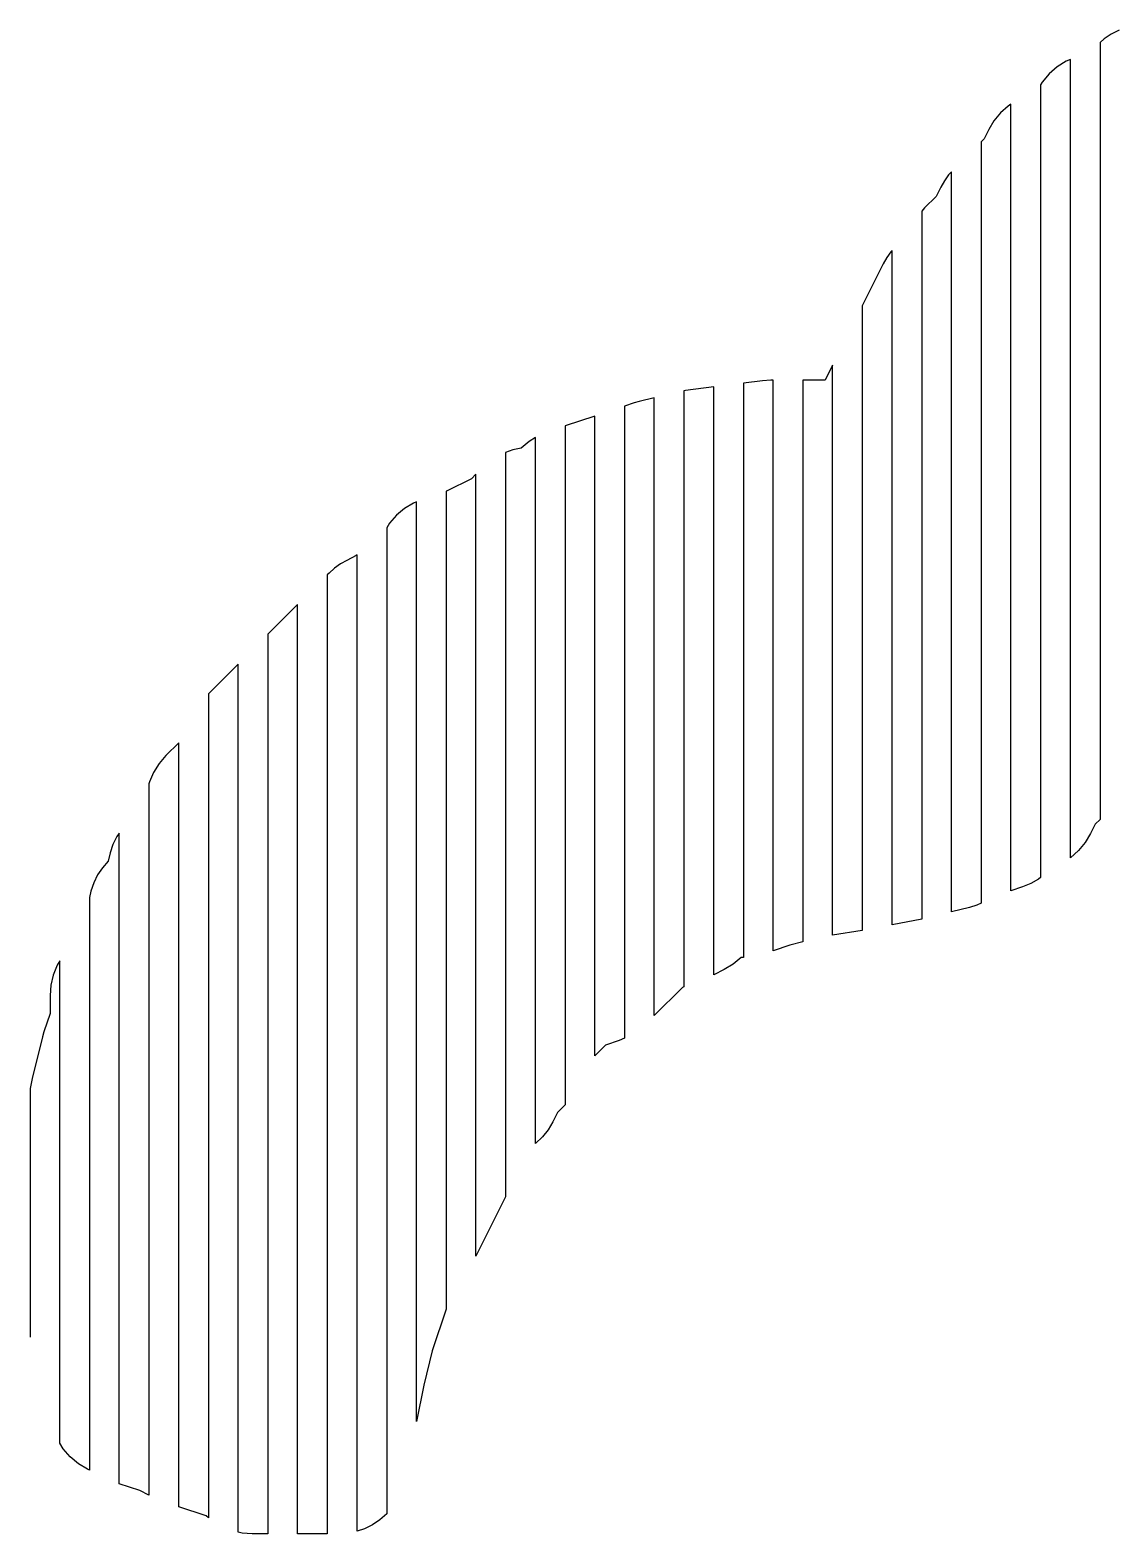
# Model space of a CAD drawing. Header units: millimetres. Extents: x -6 to 1890, y -8 to 898.
# Drawn here: x 29.6 to 175.6, y 31 to 233.3 of the extents above; entities that cross this region are included whole.
import ezdxf

# ---------------------------------------------------------------- set-up
doc = ezdxf.new("R2010")
doc.units = ezdxf.units.MM
doc.layers.add('PASSADAS_COMPLETAS', color=1, linetype='CONTINUOUS')
doc.layers.add('PECAS_2D', color=3, linetype='CONTINUOUS')

msp = doc.modelspace()

# ---------------------------------------------------------------- linework, layer by layer
at = {"layer": 'PASSADAS_COMPLETAS'}
msp.add_lwpolyline([(176.146, 233.302), (175.087, 232.774), (174.11, 232.116), (173.578, 231.648), (173.578, 225.194), (173.578, 223.903), (173.578, 222.613), (173.578, 221.322), (173.578, 220.031), (173.578, 218.741), (173.578, 217.45), (173.578, 216.159), (173.578, 213.578), (173.578, 210.996), (173.578, 208.415), (173.578, 205.834), (173.578, 204.543), (173.578, 203.252), (173.578, 201.961), (173.578, 200.671), (173.578, 199.38), (173.578, 198.089), (173.578, 141.298), (173.578, 140.008), (173.578, 138.717), (173.578, 137.426), (173.578, 136.136), (173.578, 134.845), (173.578, 133.554), (173.578, 132.264), (173.578, 127.101), (172.932, 126.454), (172.299, 125.19), (171.58, 123.992), (170.668, 122.899), (169.578, 121.95), (169.578, 128.419), (169.578, 129.713), (169.578, 131.007), (169.578, 132.301), (169.578, 133.595), (169.578, 134.889), (169.578, 136.183), (169.578, 194.413), (169.578, 195.707), (169.578, 197.001), (169.578, 198.295), (169.578, 199.589), (169.578, 200.883), (169.578, 202.177), (169.578, 204.765), (169.578, 207.353), (169.578, 209.941), (169.578, 211.235), (169.578, 213.823), (169.578, 215.116), (169.578, 217.704), (169.578, 218.998), (169.578, 220.292), (169.578, 221.586), (169.578, 222.88), (169.578, 229.35), (169.031, 229.12), (167.811, 228.361), (166.719, 227.414), (165.796, 226.313), (165.578, 225.951), (165.578, 219.448), (165.578, 218.147), (165.578, 216.846), (165.578, 215.546), (165.578, 214.245), (165.578, 212.944), (165.578, 210.343), (165.578, 209.042), (165.578, 206.441), (165.578, 203.839), (165.578, 201.238), (165.578, 198.637), (165.578, 197.336), (165.578, 196.035), (165.578, 194.734), (165.578, 193.434), (165.578, 192.133), (165.578, 190.832), (165.578, 189.532), (165.578, 131), (165.578, 129.7), (165.578, 128.399), (165.578, 127.098), (165.578, 125.797), (165.578, 124.497), (165.578, 119.294), (165.302, 119.084), (164.261, 118.49), (163.16, 118.041), (161.578, 117.514), (161.578, 121.385), (161.578, 122.676), (161.578, 123.966), (161.578, 125.256), (161.578, 126.547), (161.578, 127.837), (161.578, 129.128), (161.578, 185.905), (161.578, 187.196), (161.578, 188.486), (161.578, 189.776), (161.578, 191.067), (161.578, 192.357), (161.578, 193.648), (161.578, 196.228), (161.578, 198.809), (161.578, 201.39), (161.578, 203.971), (161.578, 206.552), (161.578, 207.842), (161.578, 209.132), (161.578, 210.423), (161.578, 211.713), (161.578, 213.004), (161.578, 214.294), (161.578, 215.584), (161.578, 223.327), (161.199, 223.079), (160.165, 222.15), (159.294, 221.088), (158.606, 219.934), (157.974, 218.67), (157.578, 218.274), (157.578, 211.789), (157.578, 210.492), (157.578, 209.195), (157.578, 207.898), (157.578, 206.601), (157.578, 205.304), (157.578, 204.007), (157.578, 201.414), (157.578, 200.117), (157.578, 197.523), (157.578, 194.929), (157.578, 192.335), (157.578, 191.038), (157.578, 189.741), (157.578, 187.147), (157.578, 185.85), (157.578, 184.553), (157.578, 183.256), (157.578, 181.959), (157.578, 179.366), (157.578, 127.488), (157.578, 126.191), (157.578, 124.894), (157.578, 123.597), (157.578, 122.3), (157.578, 121.003), (157.578, 115.815), (156.976, 115.554), (156.026, 115.261), (153.578, 114.649), (153.578, 118.529), (153.578, 119.823), (153.578, 121.116), (153.578, 122.409), (153.578, 123.703), (153.578, 124.996), (153.578, 174.147), (153.578, 175.44), (153.578, 176.734), (153.578, 178.027), (153.578, 179.321), (153.578, 180.614), (153.578, 181.907), (153.578, 183.201), (153.578, 184.494), (153.578, 187.081), (153.578, 189.668), (153.578, 192.255), (153.578, 194.842), (153.578, 197.429), (153.578, 200.016), (153.578, 201.309), (153.578, 202.602), (153.578, 205.189), (153.578, 206.483), (153.578, 214.243), (153.196, 213.818), (152.625, 213.026), (152.143, 212.178), (151.511, 210.914), (149.97, 209.373), (149.578, 208.937), (149.578, 201.215), (149.578, 199.928), (149.578, 198.641), (149.578, 196.067), (149.578, 193.493), (149.578, 192.206), (149.578, 189.633), (149.578, 188.346), (149.578, 185.772), (149.578, 183.198), (149.578, 180.624), (149.578, 178.05), (149.578, 176.763), (149.578, 175.476), (149.578, 174.189), (149.578, 172.902), (149.578, 171.615), (149.578, 170.328), (149.578, 169.041), (149.578, 166.467), (149.578, 125.285), (149.578, 123.998), (149.578, 122.711), (149.578, 121.424), (149.578, 120.137), (149.578, 118.85), (149.578, 117.563), (149.578, 113.702), (145.578, 112.902), (145.578, 116.791), (145.578, 118.087), (145.578, 119.383), (145.578, 120.679), (145.578, 121.975), (145.578, 123.271), (145.578, 158.266), (145.578, 159.562), (145.578, 160.859), (145.578, 162.155), (145.578, 163.451), (145.578, 164.747), (145.578, 166.043), (145.578, 167.339), (145.578, 168.635), (145.578, 169.931), (145.578, 171.227), (145.578, 173.82), (145.578, 176.412), (145.578, 179.004), (145.578, 181.596), (145.578, 184.189), (145.578, 185.485), (145.578, 188.077), (145.578, 189.373), (145.578, 191.965), (145.578, 193.261), (145.578, 194.558), (145.578, 203.63), (145.441, 203.478), (144.869, 202.685), (144.387, 201.838), (141.578, 196.219), (141.578, 187.168), (141.578, 185.875), (141.578, 184.582), (141.578, 183.289), (141.578, 180.703), (141.578, 178.118), (141.578, 176.825), (141.578, 174.239), (141.578, 171.653), (141.578, 169.067), (141.578, 166.481), (141.578, 165.188), (141.578, 162.602), (141.578, 161.309), (141.578, 160.016), (141.578, 158.723), (141.578, 157.43), (141.578, 122.521), (141.578, 121.228), (141.578, 119.935), (141.578, 118.642), (141.578, 117.349), (141.578, 116.056), (141.578, 112.177), (137.578, 111.51), (137.578, 115.411), (137.578, 116.711), (137.578, 118.011), (137.578, 119.311), (137.578, 120.611), (137.578, 121.912), (137.578, 155.715), (137.578, 157.015), (137.578, 158.316), (137.578, 159.616), (137.578, 160.916), (137.578, 163.516), (137.578, 166.116), (137.578, 168.717), (137.578, 171.317), (137.578, 173.917), (137.578, 176.518), (137.578, 179.118), (137.578, 180.418), (137.578, 188.219), (136.562, 186.186), (133.578, 186.186), (133.578, 179.672), (133.578, 178.369), (133.578, 177.066), (133.578, 175.763), (133.578, 174.46), (133.578, 171.854), (133.578, 169.249), (133.578, 167.946), (133.578, 165.34), (133.578, 162.734), (133.578, 161.431), (133.578, 160.128), (133.578, 158.825), (133.578, 157.523), (133.578, 156.22), (133.578, 121.041), (133.578, 119.739), (133.578, 118.436), (133.578, 117.133), (133.578, 115.83), (133.578, 114.527), (133.578, 110.618), (131.806, 110.175), (129.578, 109.433), (129.578, 113.335), (129.578, 114.636), (129.578, 115.937), (129.578, 117.238), (129.578, 118.539), (129.578, 119.84), (129.578, 121.141), (129.578, 156.265), (129.578, 157.566), (129.578, 158.867), (129.578, 160.168), (129.578, 161.469), (129.578, 164.071), (129.578, 166.673), (129.578, 169.274), (129.578, 171.876), (129.578, 173.177), (129.578, 174.478), (129.578, 175.779), (129.578, 177.08), (129.578, 178.381), (129.578, 179.682), (129.578, 186.186), (129.26, 186.186), (128.131, 186.116), (125.578, 185.797), (125.578, 179.358), (125.578, 178.071), (125.578, 176.783), (125.578, 174.208), (125.578, 171.632), (125.578, 170.345), (125.578, 167.769), (125.578, 165.194), (125.578, 162.619), (125.578, 160.043), (125.578, 158.756), (125.578, 157.468), (125.578, 156.18), (125.578, 154.893), (125.578, 118.838), (125.578, 117.55), (125.578, 116.263), (125.578, 114.975), (125.578, 113.687), (125.578, 112.4), (125.578, 108.537), (125.272, 108.526), (124.193, 107.625), (122.988, 106.902), (121.578, 106.196), (121.578, 111.383), (121.578, 112.68), (121.578, 113.977), (121.578, 115.274), (121.578, 116.57), (121.578, 154.175), (121.578, 155.472), (121.578, 156.769), (121.578, 158.066), (121.578, 159.362), (121.578, 161.956), (121.578, 164.549), (121.578, 167.143), (121.578, 169.736), (121.578, 172.33), (121.578, 173.626), (121.578, 174.923), (121.578, 176.22), (121.578, 177.516), (121.578, 178.813), (121.578, 185.297), (117.79, 184.823), (117.578, 184.784), (117.578, 178.315), (117.578, 177.021), (117.578, 174.434), (117.578, 171.846), (117.578, 169.259), (117.578, 166.671), (117.578, 164.084), (117.578, 161.496), (117.578, 158.909), (117.578, 157.615), (117.578, 156.321), (117.578, 155.027), (117.578, 153.734), (117.578, 114.921), (117.578, 113.627), (117.578, 112.333), (117.578, 111.04), (117.578, 109.746), (117.578, 108.452), (117.578, 104.571), (117.371, 104.502), (113.578, 100.709), (113.578, 105.904), (113.578, 107.203), (113.578, 108.502), (113.578, 109.801), (113.578, 111.1), (113.578, 112.399), (113.578, 113.698), (113.578, 152.665), (113.578, 153.964), (113.578, 155.263), (113.578, 156.561), (113.578, 159.159), (113.578, 161.757), (113.578, 164.355), (113.578, 166.953), (113.578, 168.252), (113.578, 169.551), (113.578, 172.148), (113.578, 174.746), (113.578, 176.045), (113.578, 177.344), (113.578, 183.838), (111.541, 183.329), (110.871, 183.134), (109.578, 182.703), (109.578, 176.26), (109.578, 174.972), (109.578, 173.683), (109.578, 172.395), (109.578, 169.817), (109.578, 167.24), (109.578, 164.663), (109.578, 162.086), (109.578, 159.509), (109.578, 156.932), (109.578, 155.643), (109.578, 154.355), (109.578, 153.066), (109.578, 151.778), (109.578, 150.489), (109.578, 149.2), (109.578, 110.544), (109.578, 109.255), (109.578, 107.966), (109.578, 106.678), (109.578, 105.389), (109.578, 104.101), (109.578, 102.812), (109.578, 97.658), (108.87, 97.36), (107.03, 96.746), (105.578, 95.294), (105.578, 100.433), (105.578, 101.717), (105.578, 103.002), (105.578, 104.287), (105.578, 105.572), (105.578, 106.856), (105.578, 147.967), (105.578, 149.252), (105.578, 150.537), (105.578, 151.821), (105.578, 153.106), (105.578, 154.391), (105.578, 156.96), (105.578, 159.53), (105.578, 162.099), (105.578, 164.668), (105.578, 167.238), (105.578, 169.807), (105.578, 172.377), (105.578, 173.661), (105.578, 174.946), (105.578, 181.37), (101.578, 180.036), (101.578, 173.605), (101.578, 172.319), (101.578, 171.032), (101.578, 168.46), (101.578, 165.887), (101.578, 164.601), (101.578, 162.028), (101.578, 159.456), (101.578, 156.883), (101.578, 154.31), (101.578, 153.024), (101.578, 151.738), (101.578, 150.451), (101.578, 149.165), (101.578, 147.879), (101.578, 146.592), (101.578, 104.144), (101.578, 102.858), (101.578, 101.572), (101.578, 100.285), (101.578, 98.999), (101.578, 97.713), (101.578, 96.426), (101.578, 88.709), (100.545, 87.676), (99.913, 86.412), (99.293, 85.355), (98.528, 84.383), (97.578, 83.479), (97.578, 91.287), (97.578, 92.589), (97.578, 93.89), (97.578, 95.192), (97.578, 96.493), (97.578, 97.795), (97.578, 99.096), (97.578, 100.398), (97.578, 144.647), (97.578, 145.948), (97.578, 147.25), (97.578, 148.551), (97.578, 149.853), (97.578, 152.456), (97.578, 155.059), (97.578, 157.661), (97.578, 160.264), (97.578, 162.867), (97.578, 165.47), (97.578, 166.772), (97.578, 169.375), (97.578, 170.676), (97.578, 171.977), (97.578, 178.485), (96.745, 177.97), (95.671, 177.048), (94.532, 176.812), (93.578, 176.482), (93.578, 169.979), (93.578, 168.678), (93.578, 167.377), (93.578, 164.776), (93.578, 162.174), (93.578, 159.573), (93.578, 156.971), (93.578, 154.37), (93.578, 151.768), (93.578, 149.167), (93.578, 147.866), (93.578, 146.566), (93.578, 145.265), (93.578, 143.964), (93.578, 142.663), (93.578, 141.363), (93.578, 94.537), (93.578, 93.236), (93.578, 91.935), (93.578, 90.634), (93.578, 89.334), (93.578, 88.033), (93.578, 86.732), (93.578, 85.431), (93.578, 76.326), (89.578, 68.326), (89.578, 80.017), (89.578, 81.316), (89.578, 82.615), (89.578, 83.914), (89.578, 85.213), (89.578, 86.512), (89.578, 87.811), (89.578, 89.109), (89.578, 98.202), (89.578, 138.469), (89.578, 139.768), (89.578, 141.067), (89.578, 142.366), (89.578, 143.665), (89.578, 144.964), (89.578, 146.263), (89.578, 148.861), (89.578, 151.459), (89.578, 154.057), (89.578, 156.655), (89.578, 159.252), (89.578, 160.551), (89.578, 163.149), (89.578, 165.747), (89.578, 167.046), (89.578, 168.345), (89.578, 173.541), (88.969, 172.932), (85.698, 171.296), (85.578, 171.256), (85.578, 166.078), (85.578, 164.783), (85.578, 162.194), (85.578, 160.899), (85.578, 158.31), (85.578, 155.721), (85.578, 153.131), (85.578, 150.542), (85.578, 147.953), (85.578, 145.364), (85.578, 142.774), (85.578, 141.48), (85.578, 140.185), (85.578, 138.891), (85.578, 137.596), (85.578, 136.301), (85.578, 83.222), (85.578, 81.927), (85.578, 80.633), (85.578, 79.338), (85.578, 78.043), (85.578, 76.749), (85.578, 75.454), (85.578, 74.159), (85.578, 72.865), (85.578, 71.57), (85.578, 61.213), (83.714, 55.62), (82.558, 50.999), (81.578, 46.097), (81.578, 62.855), (81.578, 64.144), (81.578, 65.434), (81.578, 66.723), (81.578, 68.012), (81.578, 69.301), (81.578, 70.59), (81.578, 71.879), (81.578, 73.168), (81.578, 74.457), (81.578, 75.746), (81.578, 132.465), (81.578, 133.754), (81.578, 135.044), (81.578, 136.333), (81.578, 137.622), (81.578, 138.911), (81.578, 141.489), (81.578, 144.067), (81.578, 146.645), (81.578, 149.223), (81.578, 151.801), (81.578, 154.38), (81.578, 156.958), (81.578, 159.536), (81.578, 162.114), (81.578, 163.403), (81.578, 169.849), (81.158, 169.672), (79.959, 168.935), (78.882, 168.015), (77.965, 166.947), (77.578, 166.322), (77.578, 159.82), (77.578, 158.52), (77.578, 157.22), (77.578, 154.619), (77.578, 152.018), (77.578, 149.417), (77.578, 146.817), (77.578, 144.216), (77.578, 141.615), (77.578, 139.015), (77.578, 136.414), (77.578, 135.114), (77.578, 133.813), (77.578, 132.513), (77.578, 131.213), (77.578, 129.912), (77.578, 128.612), (77.578, 62.294), (77.578, 60.993), (77.578, 59.693), (77.578, 58.393), (77.578, 57.092), (77.578, 55.792), (77.578, 54.492), (77.578, 53.191), (77.578, 51.891), (77.578, 50.591), (77.578, 49.29), (77.578, 33.686), (76.645, 32.86), (75.654, 32.196), (74.575, 31.662), (73.578, 31.325), (73.578, 36.477), (73.578, 37.765), (73.578, 39.053), (73.578, 40.341), (73.578, 41.63), (73.578, 44.206), (73.578, 45.494), (73.578, 46.782), (73.578, 125.356), (73.578, 126.644), (73.578, 127.933), (73.578, 129.221), (73.578, 130.509), (73.578, 131.797), (73.578, 133.085), (73.578, 135.661), (73.578, 138.237), (73.578, 140.814), (73.578, 143.39), (73.578, 145.966), (73.578, 148.542), (73.578, 151.118), (73.578, 152.406), (73.578, 154.983), (73.578, 156.271), (73.578, 162.711), (73.457, 162.591), (72.193, 161.959), (71.346, 161.477), (70.553, 160.905), (69.828, 160.254), (69.578, 160.004), (69.578, 153.552), (69.578, 152.262), (69.578, 149.681), (69.578, 147.1), (69.578, 144.52), (69.578, 141.939), (69.578, 139.358), (69.578, 136.778), (69.578, 134.197), (69.578, 131.616), (69.578, 129.036), (69.578, 127.745), (69.578, 126.455), (69.578, 125.165), (69.578, 123.874), (69.578, 122.584), (69.578, 121.294), (69.578, 120.003), (69.578, 41.292), (69.578, 40.002), (69.578, 38.712), (69.578, 37.421), (69.578, 36.131), (69.578, 34.841), (69.578, 30.97), (65.578, 30.97), (65.578, 34.837), (65.578, 36.126), (65.578, 37.415), (65.578, 38.704), (65.578, 39.993), (65.578, 42.571), (65.578, 114.755), (65.578, 116.044), (65.578, 117.333), (65.578, 118.623), (65.578, 119.912), (65.578, 122.49), (65.578, 123.779), (65.578, 126.357), (65.578, 128.935), (65.578, 131.513), (65.578, 134.091), (65.578, 136.669), (65.578, 139.247), (65.578, 141.825), (65.578, 144.403), (65.578, 146.981), (65.578, 148.27), (65.578, 149.559), (65.578, 156.004), (61.578, 152.004), (61.578, 145.566), (61.578, 144.278), (61.578, 141.703), (61.578, 139.128), (61.578, 136.553), (61.578, 133.978), (61.578, 131.402), (61.578, 128.827), (61.578, 126.252), (61.578, 123.677), (61.578, 121.102), (61.578, 118.526), (61.578, 117.239), (61.578, 115.951), (61.578, 114.664), (61.578, 113.376), (61.578, 112.088), (61.578, 110.801), (61.578, 109.513), (61.578, 41.27), (61.578, 39.983), (61.578, 38.695), (61.578, 37.408), (61.578, 36.12), (61.578, 34.832), (61.578, 30.97), (59.459, 30.97), (58.116, 31.069), (57.578, 31.191), (57.578, 35.085), (57.578, 36.383), (57.578, 37.681), (57.578, 38.979), (57.578, 40.277), (57.578, 41.575), (57.578, 102.577), (57.578, 103.875), (57.578, 105.173), (57.578, 106.471), (57.578, 107.768), (57.578, 109.066), (57.578, 110.364), (57.578, 111.662), (57.578, 112.96), (57.578, 116.854), (57.578, 119.45), (57.578, 122.046), (57.578, 124.641), (57.578, 127.237), (57.578, 129.833), (57.578, 132.429), (57.578, 135.025), (57.578, 137.621), (57.578, 138.919), (57.578, 140.216), (57.578, 148.004), (53.578, 144.004), (53.578, 134.981), (53.578, 133.692), (53.578, 131.114), (53.578, 128.536), (53.578, 125.958), (53.578, 123.38), (53.578, 120.802), (53.578, 118.224), (53.578, 115.647), (53.578, 111.78), (53.578, 107.913), (53.578, 106.624), (53.578, 105.335), (53.578, 104.046), (53.578, 102.757), (53.578, 101.468), (53.578, 100.179), (53.578, 98.89), (53.578, 96.312), (53.578, 95.023), (53.578, 43.464), (53.578, 42.175), (53.578, 40.886), (53.578, 39.597), (53.578, 38.308), (53.578, 37.019), (53.578, 35.73), (53.578, 33.152), (53.263, 33.404), (49.578, 34.633), (49.578, 37.235), (49.578, 38.536), (49.578, 39.837), (49.578, 41.138), (49.578, 42.439), (49.578, 43.74), (49.578, 45.041), (49.578, 86.676), (49.578, 87.977), (49.578, 89.278), (49.578, 90.579), (49.578, 91.881), (49.578, 93.182), (49.578, 94.483), (49.578, 95.784), (49.578, 97.085), (49.578, 98.386), (49.578, 99.687), (49.578, 100.988), (49.578, 103.59), (49.578, 107.494), (49.578, 110.096), (49.578, 112.698), (49.578, 115.3), (49.578, 117.902), (49.578, 120.505), (49.578, 123.107), (49.578, 125.709), (49.578, 127.01), (49.578, 128.311), (49.578, 137.419), (47.854, 135.694), (46.941, 134.629), (46.2, 133.429), (45.655, 132.137), (45.578, 131.906), (45.578, 121.558), (45.578, 120.264), (45.578, 117.677), (45.578, 115.091), (45.578, 112.504), (45.578, 111.21), (45.578, 108.623), (45.578, 106.036), (45.578, 103.449), (45.578, 100.862), (45.578, 98.276), (45.578, 94.395), (45.578, 91.808), (45.578, 89.221), (45.578, 87.928), (45.578, 86.634), (45.578, 85.341), (45.578, 84.048), (45.578, 82.754), (45.578, 81.461), (45.578, 80.167), (45.578, 78.874), (45.578, 77.58), (45.578, 76.287), (45.578, 45.244), (45.578, 43.95), (45.578, 42.657), (45.578, 41.363), (45.578, 40.07), (45.578, 38.776), (45.578, 36.189), (44.334, 36.811), (41.578, 37.73), (41.578, 41.592), (41.578, 42.88), (41.578, 44.167), (41.578, 45.454), (41.578, 46.742), (41.578, 48.029), (41.578, 59.616), (41.578, 60.903), (41.578, 66.053), (41.578, 67.34), (41.578, 68.627), (41.578, 71.202), (41.578, 72.49), (41.578, 73.777), (41.578, 75.064), (41.578, 76.352), (41.578, 77.639), (41.578, 78.926), (41.578, 81.501), (41.578, 84.076), (41.578, 86.651), (41.578, 89.226), (41.578, 91.8), (41.578, 94.375), (41.578, 96.95), (41.578, 99.525), (41.578, 102.099), (41.578, 104.674), (41.578, 107.249), (41.578, 109.824), (41.578, 112.399), (41.578, 113.686), (41.578, 125.272), (41.257, 124.796), (40.729, 123.737), (40.343, 122.624), (40.098, 121.476), (39.33, 120.602), (38.672, 119.625), (38.143, 118.567), (37.758, 117.454), (37.578, 116.584), (37.578, 103.744), (37.578, 102.46), (37.578, 99.892), (37.578, 97.324), (37.578, 94.756), (37.578, 92.188), (37.578, 89.62), (37.578, 85.768), (37.578, 83.2), (37.578, 80.632), (37.578, 78.064), (37.578, 75.495), (37.578, 72.927), (37.578, 70.359), (37.578, 67.791), (37.578, 66.507), (37.578, 63.939), (37.578, 62.655), (37.578, 61.371), (37.578, 60.087), (37.578, 54.951), (37.578, 53.667), (37.578, 52.383), (37.578, 51.099), (37.578, 49.815), (37.578, 48.531), (37.578, 47.247), (37.578, 45.963), (37.578, 44.679), (37.578, 43.395), (37.578, 39.543), (37.292, 39.686), (36.084, 40.412), (34.983, 41.336), (34.036, 42.428), (33.578, 43.164), (33.578, 60.039), (33.578, 61.337), (33.578, 62.635), (33.578, 63.933), (33.578, 65.232), (33.578, 66.53), (33.578, 67.828), (33.578, 69.126), (33.578, 70.424), (33.578, 73.02), (33.578, 75.616), (33.578, 76.914), (33.578, 79.51), (33.578, 82.106), (33.578, 83.404), (33.578, 86.001), (33.578, 88.597), (33.578, 89.895), (33.578, 108.068), (33.227, 107.485), (32.691, 106.168), (32.368, 104.792), (32.262, 103.407), (32.262, 101.006), (31.437, 98.529), (31.241, 97.859), (29.854, 92.266), (29.578, 90.888), (29.578, 57.442)], dxfattribs=at)
at = {"layer": 'PECAS_2D'}
msp.add_lwpolyline([(176.146, 233.302), (175.087, 232.774), (174.11, 232.116), (173.578, 231.648), (173.578, 225.194), (173.578, 223.903), (173.578, 222.613), (173.578, 221.322), (173.578, 220.031), (173.578, 218.741), (173.578, 217.45), (173.578, 216.159), (173.578, 213.578), (173.578, 210.996), (173.578, 208.415), (173.578, 205.834), (173.578, 204.543), (173.578, 203.252), (173.578, 201.961), (173.578, 200.671), (173.578, 199.38), (173.578, 198.089), (173.578, 141.298), (173.578, 140.008), (173.578, 138.717), (173.578, 137.426), (173.578, 136.136), (173.578, 134.845), (173.578, 133.554), (173.578, 132.264), (173.578, 127.101), (172.932, 126.454), (172.299, 125.19), (171.58, 123.992), (170.668, 122.899), (169.578, 121.95), (169.578, 128.419), (169.578, 129.713), (169.578, 131.007), (169.578, 132.301), (169.578, 133.595), (169.578, 134.889), (169.578, 136.183), (169.578, 194.413), (169.578, 195.707), (169.578, 197.001), (169.578, 198.295), (169.578, 199.589), (169.578, 200.883), (169.578, 202.177), (169.578, 204.765), (169.578, 207.353), (169.578, 209.941), (169.578, 211.235), (169.578, 213.823), (169.578, 215.116), (169.578, 217.704), (169.578, 218.998), (169.578, 220.292), (169.578, 221.586), (169.578, 222.88), (169.578, 229.35), (169.031, 229.12), (167.811, 228.361), (166.719, 227.414), (165.796, 226.313), (165.578, 225.951), (165.578, 219.448), (165.578, 218.147), (165.578, 216.846), (165.578, 215.546), (165.578, 214.245), (165.578, 212.944), (165.578, 210.343), (165.578, 209.042), (165.578, 206.441), (165.578, 203.839), (165.578, 201.238), (165.578, 198.637), (165.578, 197.336), (165.578, 196.035), (165.578, 194.734), (165.578, 193.434), (165.578, 192.133), (165.578, 190.832), (165.578, 189.532), (165.578, 131), (165.578, 129.7), (165.578, 128.399), (165.578, 127.098), (165.578, 125.797), (165.578, 124.497), (165.578, 119.294), (165.302, 119.084), (164.261, 118.49), (163.16, 118.041), (161.578, 117.514), (161.578, 121.385), (161.578, 122.676), (161.578, 123.966), (161.578, 125.256), (161.578, 126.547), (161.578, 127.837), (161.578, 129.128), (161.578, 185.905), (161.578, 187.196), (161.578, 188.486), (161.578, 189.776), (161.578, 191.067), (161.578, 192.357), (161.578, 193.648), (161.578, 196.228), (161.578, 198.809), (161.578, 201.39), (161.578, 203.971), (161.578, 206.552), (161.578, 207.842), (161.578, 209.132), (161.578, 210.423), (161.578, 211.713), (161.578, 213.004), (161.578, 214.294), (161.578, 215.584), (161.578, 223.327), (161.199, 223.079), (160.165, 222.15), (159.294, 221.088), (158.606, 219.934), (157.974, 218.67), (157.578, 218.274), (157.578, 211.789), (157.578, 210.492), (157.578, 209.195), (157.578, 207.898), (157.578, 206.601), (157.578, 205.304), (157.578, 204.007), (157.578, 201.414), (157.578, 200.117), (157.578, 197.523), (157.578, 194.929), (157.578, 192.335), (157.578, 191.038), (157.578, 189.741), (157.578, 187.147), (157.578, 185.85), (157.578, 184.553), (157.578, 183.256), (157.578, 181.959), (157.578, 179.366), (157.578, 127.488), (157.578, 126.191), (157.578, 124.894), (157.578, 123.597), (157.578, 122.3), (157.578, 121.003), (157.578, 115.815), (156.976, 115.554), (156.026, 115.261), (153.578, 114.649), (153.578, 118.529), (153.578, 119.823), (153.578, 121.116), (153.578, 122.409), (153.578, 123.703), (153.578, 124.996), (153.578, 174.147), (153.578, 175.44), (153.578, 176.734), (153.578, 178.027), (153.578, 179.321), (153.578, 180.614), (153.578, 181.907), (153.578, 183.201), (153.578, 184.494), (153.578, 187.081), (153.578, 189.668), (153.578, 192.255), (153.578, 194.842), (153.578, 197.429), (153.578, 200.016), (153.578, 201.309), (153.578, 202.602), (153.578, 205.189), (153.578, 206.483), (153.578, 214.243), (153.196, 213.818), (152.625, 213.026), (152.143, 212.178), (151.511, 210.914), (149.97, 209.373), (149.578, 208.937), (149.578, 201.215), (149.578, 199.928), (149.578, 198.641), (149.578, 196.067), (149.578, 193.493), (149.578, 192.206), (149.578, 189.633), (149.578, 188.346), (149.578, 185.772), (149.578, 183.198), (149.578, 180.624), (149.578, 178.05), (149.578, 176.763), (149.578, 175.476), (149.578, 174.189), (149.578, 172.902), (149.578, 171.615), (149.578, 170.328), (149.578, 169.041), (149.578, 166.467), (149.578, 125.285), (149.578, 123.998), (149.578, 122.711), (149.578, 121.424), (149.578, 120.137), (149.578, 118.85), (149.578, 117.563), (149.578, 113.702), (145.578, 112.902), (145.578, 116.791), (145.578, 118.087), (145.578, 119.383), (145.578, 120.679), (145.578, 121.975), (145.578, 123.271), (145.578, 158.266), (145.578, 159.562), (145.578, 160.859), (145.578, 162.155), (145.578, 163.451), (145.578, 164.747), (145.578, 166.043), (145.578, 167.339), (145.578, 168.635), (145.578, 169.931), (145.578, 171.227), (145.578, 173.82), (145.578, 176.412), (145.578, 179.004), (145.578, 181.596), (145.578, 184.189), (145.578, 185.485), (145.578, 188.077), (145.578, 189.373), (145.578, 191.965), (145.578, 193.261), (145.578, 194.558), (145.578, 203.63), (145.441, 203.478), (144.869, 202.685), (144.387, 201.838), (141.578, 196.219), (141.578, 187.168), (141.578, 185.875), (141.578, 184.582), (141.578, 183.289), (141.578, 180.703), (141.578, 178.118), (141.578, 176.825), (141.578, 174.239), (141.578, 171.653), (141.578, 169.067), (141.578, 166.481), (141.578, 165.188), (141.578, 162.602), (141.578, 161.309), (141.578, 160.016), (141.578, 158.723), (141.578, 157.43), (141.578, 122.521), (141.578, 121.228), (141.578, 119.935), (141.578, 118.642), (141.578, 117.349), (141.578, 116.056), (141.578, 112.177), (137.578, 111.51), (137.578, 115.411), (137.578, 116.711), (137.578, 118.011), (137.578, 119.311), (137.578, 120.611), (137.578, 121.912), (137.578, 155.715), (137.578, 157.015), (137.578, 158.316), (137.578, 159.616), (137.578, 160.916), (137.578, 163.516), (137.578, 166.116), (137.578, 168.717), (137.578, 171.317), (137.578, 173.917), (137.578, 176.518), (137.578, 179.118), (137.578, 180.418), (137.578, 188.219), (136.562, 186.186), (133.578, 186.186), (133.578, 179.672), (133.578, 178.369), (133.578, 177.066), (133.578, 175.763), (133.578, 174.46), (133.578, 171.854), (133.578, 169.249), (133.578, 167.946), (133.578, 165.34), (133.578, 162.734), (133.578, 161.431), (133.578, 160.128), (133.578, 158.825), (133.578, 157.523), (133.578, 156.22), (133.578, 121.041), (133.578, 119.739), (133.578, 118.436), (133.578, 117.133), (133.578, 115.83), (133.578, 114.527), (133.578, 110.618), (131.806, 110.175), (129.578, 109.433), (129.578, 113.335), (129.578, 114.636), (129.578, 115.937), (129.578, 117.238), (129.578, 118.539), (129.578, 119.84), (129.578, 121.141), (129.578, 156.265), (129.578, 157.566), (129.578, 158.867), (129.578, 160.168), (129.578, 161.469), (129.578, 164.071), (129.578, 166.673), (129.578, 169.274), (129.578, 171.876), (129.578, 173.177), (129.578, 174.478), (129.578, 175.779), (129.578, 177.08), (129.578, 178.381), (129.578, 179.682), (129.578, 186.186), (129.26, 186.186), (128.131, 186.116), (125.578, 185.797), (125.578, 179.358), (125.578, 178.071), (125.578, 176.783), (125.578, 174.208), (125.578, 171.632), (125.578, 170.345), (125.578, 167.769), (125.578, 165.194), (125.578, 162.619), (125.578, 160.043), (125.578, 158.756), (125.578, 157.468), (125.578, 156.18), (125.578, 154.893), (125.578, 118.838), (125.578, 117.55), (125.578, 116.263), (125.578, 114.975), (125.578, 113.687), (125.578, 112.4), (125.578, 108.537), (125.272, 108.526), (124.193, 107.625), (122.988, 106.902), (121.578, 106.196), (121.578, 111.383), (121.578, 112.68), (121.578, 113.977), (121.578, 115.274), (121.578, 116.57), (121.578, 154.175), (121.578, 155.472), (121.578, 156.769), (121.578, 158.066), (121.578, 159.362), (121.578, 161.956), (121.578, 164.549), (121.578, 167.143), (121.578, 169.736), (121.578, 172.33), (121.578, 173.626), (121.578, 174.923), (121.578, 176.22), (121.578, 177.516), (121.578, 178.813), (121.578, 185.297), (117.79, 184.823), (117.578, 184.784), (117.578, 178.315), (117.578, 177.021), (117.578, 174.434), (117.578, 171.846), (117.578, 169.259), (117.578, 166.671), (117.578, 164.084), (117.578, 161.496), (117.578, 158.909), (117.578, 157.615), (117.578, 156.321), (117.578, 155.027), (117.578, 153.734), (117.578, 114.921), (117.578, 113.627), (117.578, 112.333), (117.578, 111.04), (117.578, 109.746), (117.578, 108.452), (117.578, 104.571), (117.371, 104.502), (113.578, 100.709), (113.578, 105.904), (113.578, 107.203), (113.578, 108.502), (113.578, 109.801), (113.578, 111.1), (113.578, 112.399), (113.578, 113.698), (113.578, 152.665), (113.578, 153.964), (113.578, 155.263), (113.578, 156.561), (113.578, 159.159), (113.578, 161.757), (113.578, 164.355), (113.578, 166.953), (113.578, 168.252), (113.578, 169.551), (113.578, 172.148), (113.578, 174.746), (113.578, 176.045), (113.578, 177.344), (113.578, 183.838), (111.541, 183.329), (110.871, 183.134), (109.578, 182.703), (109.578, 176.26), (109.578, 174.972), (109.578, 173.683), (109.578, 172.395), (109.578, 169.817), (109.578, 167.24), (109.578, 164.663), (109.578, 162.086), (109.578, 159.509), (109.578, 156.932), (109.578, 155.643), (109.578, 154.355), (109.578, 153.066), (109.578, 151.778), (109.578, 150.489), (109.578, 149.2), (109.578, 110.544), (109.578, 109.255), (109.578, 107.966), (109.578, 106.678), (109.578, 105.389), (109.578, 104.101), (109.578, 102.812), (109.578, 97.658), (108.87, 97.36), (107.03, 96.746), (105.578, 95.294), (105.578, 100.433), (105.578, 101.717), (105.578, 103.002), (105.578, 104.287), (105.578, 105.572), (105.578, 106.856), (105.578, 147.967), (105.578, 149.252), (105.578, 150.537), (105.578, 151.821), (105.578, 153.106), (105.578, 154.391), (105.578, 156.96), (105.578, 159.53), (105.578, 162.099), (105.578, 164.668), (105.578, 167.238), (105.578, 169.807), (105.578, 172.377), (105.578, 173.661), (105.578, 174.946), (105.578, 181.37), (101.578, 180.036), (101.578, 173.605), (101.578, 172.319), (101.578, 171.032), (101.578, 168.46), (101.578, 165.887), (101.578, 164.601), (101.578, 162.028), (101.578, 159.456), (101.578, 156.883), (101.578, 154.31), (101.578, 153.024), (101.578, 151.738), (101.578, 150.451), (101.578, 149.165), (101.578, 147.879), (101.578, 146.592), (101.578, 104.144), (101.578, 102.858), (101.578, 101.572), (101.578, 100.285), (101.578, 98.999), (101.578, 97.713), (101.578, 96.426), (101.578, 88.709), (100.545, 87.676), (99.913, 86.412), (99.293, 85.355), (98.528, 84.383), (97.578, 83.479), (97.578, 91.287), (97.578, 92.589), (97.578, 93.89), (97.578, 95.192), (97.578, 96.493), (97.578, 97.795), (97.578, 99.096), (97.578, 100.398), (97.578, 144.647), (97.578, 145.948), (97.578, 147.25), (97.578, 148.551), (97.578, 149.853), (97.578, 152.456), (97.578, 155.059), (97.578, 157.661), (97.578, 160.264), (97.578, 162.867), (97.578, 165.47), (97.578, 166.772), (97.578, 169.375), (97.578, 170.676), (97.578, 171.977), (97.578, 178.485), (96.745, 177.97), (95.671, 177.048), (94.532, 176.812), (93.578, 176.482), (93.578, 169.979), (93.578, 168.678), (93.578, 167.377), (93.578, 164.776), (93.578, 162.174), (93.578, 159.573), (93.578, 156.971), (93.578, 154.37), (93.578, 151.768), (93.578, 149.167), (93.578, 147.866), (93.578, 146.566), (93.578, 145.265), (93.578, 143.964), (93.578, 142.663), (93.578, 141.363), (93.578, 94.537), (93.578, 93.236), (93.578, 91.935), (93.578, 90.634), (93.578, 89.334), (93.578, 88.033), (93.578, 86.732), (93.578, 85.431), (93.578, 76.326), (89.578, 68.326), (89.578, 80.017), (89.578, 81.316), (89.578, 82.615), (89.578, 83.914), (89.578, 85.213), (89.578, 86.512), (89.578, 87.811), (89.578, 89.109), (89.578, 98.202), (89.578, 138.469), (89.578, 139.768), (89.578, 141.067), (89.578, 142.366), (89.578, 143.665), (89.578, 144.964), (89.578, 146.263), (89.578, 148.861), (89.578, 151.459), (89.578, 154.057), (89.578, 156.655), (89.578, 159.252), (89.578, 160.551), (89.578, 163.149), (89.578, 165.747), (89.578, 167.046), (89.578, 168.345), (89.578, 173.541), (88.969, 172.932), (85.698, 171.296), (85.578, 171.256), (85.578, 166.078), (85.578, 164.783), (85.578, 162.194), (85.578, 160.899), (85.578, 158.31), (85.578, 155.721), (85.578, 153.131), (85.578, 150.542), (85.578, 147.953), (85.578, 145.364), (85.578, 142.774), (85.578, 141.48), (85.578, 140.185), (85.578, 138.891), (85.578, 137.596), (85.578, 136.301), (85.578, 83.222), (85.578, 81.927), (85.578, 80.633), (85.578, 79.338), (85.578, 78.043), (85.578, 76.749), (85.578, 75.454), (85.578, 74.159), (85.578, 72.865), (85.578, 71.57), (85.578, 61.213), (83.714, 55.62), (82.558, 50.999), (81.578, 46.097), (81.578, 62.855), (81.578, 64.144), (81.578, 65.434), (81.578, 66.723), (81.578, 68.012), (81.578, 69.301), (81.578, 70.59), (81.578, 71.879), (81.578, 73.168), (81.578, 74.457), (81.578, 75.746), (81.578, 132.465), (81.578, 133.754), (81.578, 135.044), (81.578, 136.333), (81.578, 137.622), (81.578, 138.911), (81.578, 141.489), (81.578, 144.067), (81.578, 146.645), (81.578, 149.223), (81.578, 151.801), (81.578, 154.38), (81.578, 156.958), (81.578, 159.536), (81.578, 162.114), (81.578, 163.403), (81.578, 169.849), (81.158, 169.672), (79.959, 168.935), (78.882, 168.015), (77.965, 166.947), (77.578, 166.322), (77.578, 159.82), (77.578, 158.52), (77.578, 157.22), (77.578, 154.619), (77.578, 152.018), (77.578, 149.417), (77.578, 146.817), (77.578, 144.216), (77.578, 141.615), (77.578, 139.015), (77.578, 136.414), (77.578, 135.114), (77.578, 133.813), (77.578, 132.513), (77.578, 131.213), (77.578, 129.912), (77.578, 128.612), (77.578, 62.294), (77.578, 60.993), (77.578, 59.693), (77.578, 58.393), (77.578, 57.092), (77.578, 55.792), (77.578, 54.492), (77.578, 53.191), (77.578, 51.891), (77.578, 50.591), (77.578, 49.29), (77.578, 33.686), (76.645, 32.86), (75.654, 32.196), (74.575, 31.662), (73.578, 31.325), (73.578, 36.477), (73.578, 37.765), (73.578, 39.053), (73.578, 40.341), (73.578, 41.63), (73.578, 44.206), (73.578, 45.494), (73.578, 46.782), (73.578, 125.356), (73.578, 126.644), (73.578, 127.933), (73.578, 129.221), (73.578, 130.509), (73.578, 131.797), (73.578, 133.085), (73.578, 135.661), (73.578, 138.237), (73.578, 140.814), (73.578, 143.39), (73.578, 145.966), (73.578, 148.542), (73.578, 151.118), (73.578, 152.406), (73.578, 154.983), (73.578, 156.271), (73.578, 162.711), (73.457, 162.591), (72.193, 161.959), (71.346, 161.477), (70.553, 160.905), (69.828, 160.254), (69.578, 160.004), (69.578, 153.552), (69.578, 152.262), (69.578, 149.681), (69.578, 147.1), (69.578, 144.52), (69.578, 141.939), (69.578, 139.358), (69.578, 136.778), (69.578, 134.197), (69.578, 131.616), (69.578, 129.036), (69.578, 127.745), (69.578, 126.455), (69.578, 125.165), (69.578, 123.874), (69.578, 122.584), (69.578, 121.294), (69.578, 120.003), (69.578, 41.292), (69.578, 40.002), (69.578, 38.712), (69.578, 37.421), (69.578, 36.131), (69.578, 34.841), (69.578, 30.97), (65.578, 30.97), (65.578, 34.837), (65.578, 36.126), (65.578, 37.415), (65.578, 38.704), (65.578, 39.993), (65.578, 42.571), (65.578, 114.755), (65.578, 116.044), (65.578, 117.333), (65.578, 118.623), (65.578, 119.912), (65.578, 122.49), (65.578, 123.779), (65.578, 126.357), (65.578, 128.935), (65.578, 131.513), (65.578, 134.091), (65.578, 136.669), (65.578, 139.247), (65.578, 141.825), (65.578, 144.403), (65.578, 146.981), (65.578, 148.27), (65.578, 149.559), (65.578, 156.004), (61.578, 152.004), (61.578, 145.566), (61.578, 144.278), (61.578, 141.703), (61.578, 139.128), (61.578, 136.553), (61.578, 133.978), (61.578, 131.402), (61.578, 128.827), (61.578, 126.252), (61.578, 123.677), (61.578, 121.102), (61.578, 118.526), (61.578, 117.239), (61.578, 115.951), (61.578, 114.664), (61.578, 113.376), (61.578, 112.088), (61.578, 110.801), (61.578, 109.513), (61.578, 41.27), (61.578, 39.983), (61.578, 38.695), (61.578, 37.408), (61.578, 36.12), (61.578, 34.832), (61.578, 30.97), (59.459, 30.97), (58.116, 31.069), (57.578, 31.191), (57.578, 35.085), (57.578, 36.383), (57.578, 37.681), (57.578, 38.979), (57.578, 40.277), (57.578, 41.575), (57.578, 102.577), (57.578, 103.875), (57.578, 105.173), (57.578, 106.471), (57.578, 107.768), (57.578, 109.066), (57.578, 110.364), (57.578, 111.662), (57.578, 112.96), (57.578, 116.854), (57.578, 119.45), (57.578, 122.046), (57.578, 124.641), (57.578, 127.237), (57.578, 129.833), (57.578, 132.429), (57.578, 135.025), (57.578, 137.621), (57.578, 138.919), (57.578, 140.216), (57.578, 148.004), (53.578, 144.004), (53.578, 134.981), (53.578, 133.692), (53.578, 131.114), (53.578, 128.536), (53.578, 125.958), (53.578, 123.38), (53.578, 120.802), (53.578, 118.224), (53.578, 115.647), (53.578, 111.78), (53.578, 107.913), (53.578, 106.624), (53.578, 105.335), (53.578, 104.046), (53.578, 102.757), (53.578, 101.468), (53.578, 100.179), (53.578, 98.89), (53.578, 96.312), (53.578, 95.023), (53.578, 43.464), (53.578, 42.175), (53.578, 40.886), (53.578, 39.597), (53.578, 38.308), (53.578, 37.019), (53.578, 35.73), (53.578, 33.152), (53.263, 33.404), (49.578, 34.633), (49.578, 37.235), (49.578, 38.536), (49.578, 39.837), (49.578, 41.138), (49.578, 42.439), (49.578, 43.74), (49.578, 45.041), (49.578, 86.676), (49.578, 87.977), (49.578, 89.278), (49.578, 90.579), (49.578, 91.881), (49.578, 93.182), (49.578, 94.483), (49.578, 95.784), (49.578, 97.085), (49.578, 98.386), (49.578, 99.687), (49.578, 100.988), (49.578, 103.59), (49.578, 107.494), (49.578, 110.096), (49.578, 112.698), (49.578, 115.3), (49.578, 117.902), (49.578, 120.505), (49.578, 123.107), (49.578, 125.709), (49.578, 127.01), (49.578, 128.311), (49.578, 137.419), (47.854, 135.694), (46.941, 134.629), (46.2, 133.429), (45.655, 132.137), (45.578, 131.906), (45.578, 121.558), (45.578, 120.264), (45.578, 117.677), (45.578, 115.091), (45.578, 112.504), (45.578, 111.21), (45.578, 108.623), (45.578, 106.036), (45.578, 103.449), (45.578, 100.862), (45.578, 98.276), (45.578, 94.395), (45.578, 91.808), (45.578, 89.221), (45.578, 87.928), (45.578, 86.634), (45.578, 85.341), (45.578, 84.048), (45.578, 82.754), (45.578, 81.461), (45.578, 80.167), (45.578, 78.874), (45.578, 77.58), (45.578, 76.287), (45.578, 45.244), (45.578, 43.95), (45.578, 42.657), (45.578, 41.363), (45.578, 40.07), (45.578, 38.776), (45.578, 36.189), (44.334, 36.811), (41.578, 37.73), (41.578, 41.592), (41.578, 42.88), (41.578, 44.167), (41.578, 45.454), (41.578, 46.742), (41.578, 48.029), (41.578, 59.616), (41.578, 60.903), (41.578, 66.053), (41.578, 67.34), (41.578, 68.627), (41.578, 71.202), (41.578, 72.49), (41.578, 73.777), (41.578, 75.064), (41.578, 76.352), (41.578, 77.639), (41.578, 78.926), (41.578, 81.501), (41.578, 84.076), (41.578, 86.651), (41.578, 89.226), (41.578, 91.8), (41.578, 94.375), (41.578, 96.95), (41.578, 99.525), (41.578, 102.099), (41.578, 104.674), (41.578, 107.249), (41.578, 109.824), (41.578, 112.399), (41.578, 113.686), (41.578, 125.272), (41.257, 124.796), (40.729, 123.737), (40.343, 122.624), (40.098, 121.476), (39.33, 120.602), (38.672, 119.625), (38.143, 118.567), (37.758, 117.454), (37.578, 116.584), (37.578, 103.744), (37.578, 102.46), (37.578, 99.892), (37.578, 97.324), (37.578, 94.756), (37.578, 92.188), (37.578, 89.62), (37.578, 85.768), (37.578, 83.2), (37.578, 80.632), (37.578, 78.064), (37.578, 75.495), (37.578, 72.927), (37.578, 70.359), (37.578, 67.791), (37.578, 66.507), (37.578, 63.939), (37.578, 62.655), (37.578, 61.371), (37.578, 60.087), (37.578, 54.951), (37.578, 53.667), (37.578, 52.383), (37.578, 51.099), (37.578, 49.815), (37.578, 48.531), (37.578, 47.247), (37.578, 45.963), (37.578, 44.679), (37.578, 43.395), (37.578, 39.543), (37.292, 39.686), (36.084, 40.412), (34.983, 41.336), (34.036, 42.428), (33.578, 43.164), (33.578, 60.039), (33.578, 61.337), (33.578, 62.635), (33.578, 63.933), (33.578, 65.232), (33.578, 66.53), (33.578, 67.828), (33.578, 69.126), (33.578, 70.424), (33.578, 73.02), (33.578, 75.616), (33.578, 76.914), (33.578, 79.51), (33.578, 82.106), (33.578, 83.404), (33.578, 86.001), (33.578, 88.597), (33.578, 89.895), (33.578, 108.068), (33.227, 107.485), (32.691, 106.168), (32.368, 104.792), (32.262, 103.407), (32.262, 101.006), (31.437, 98.529), (31.241, 97.859), (29.854, 92.266), (29.578, 90.888), (29.578, 57.442)], dxfattribs=at)

doc.saveas('drawing.dxf')
